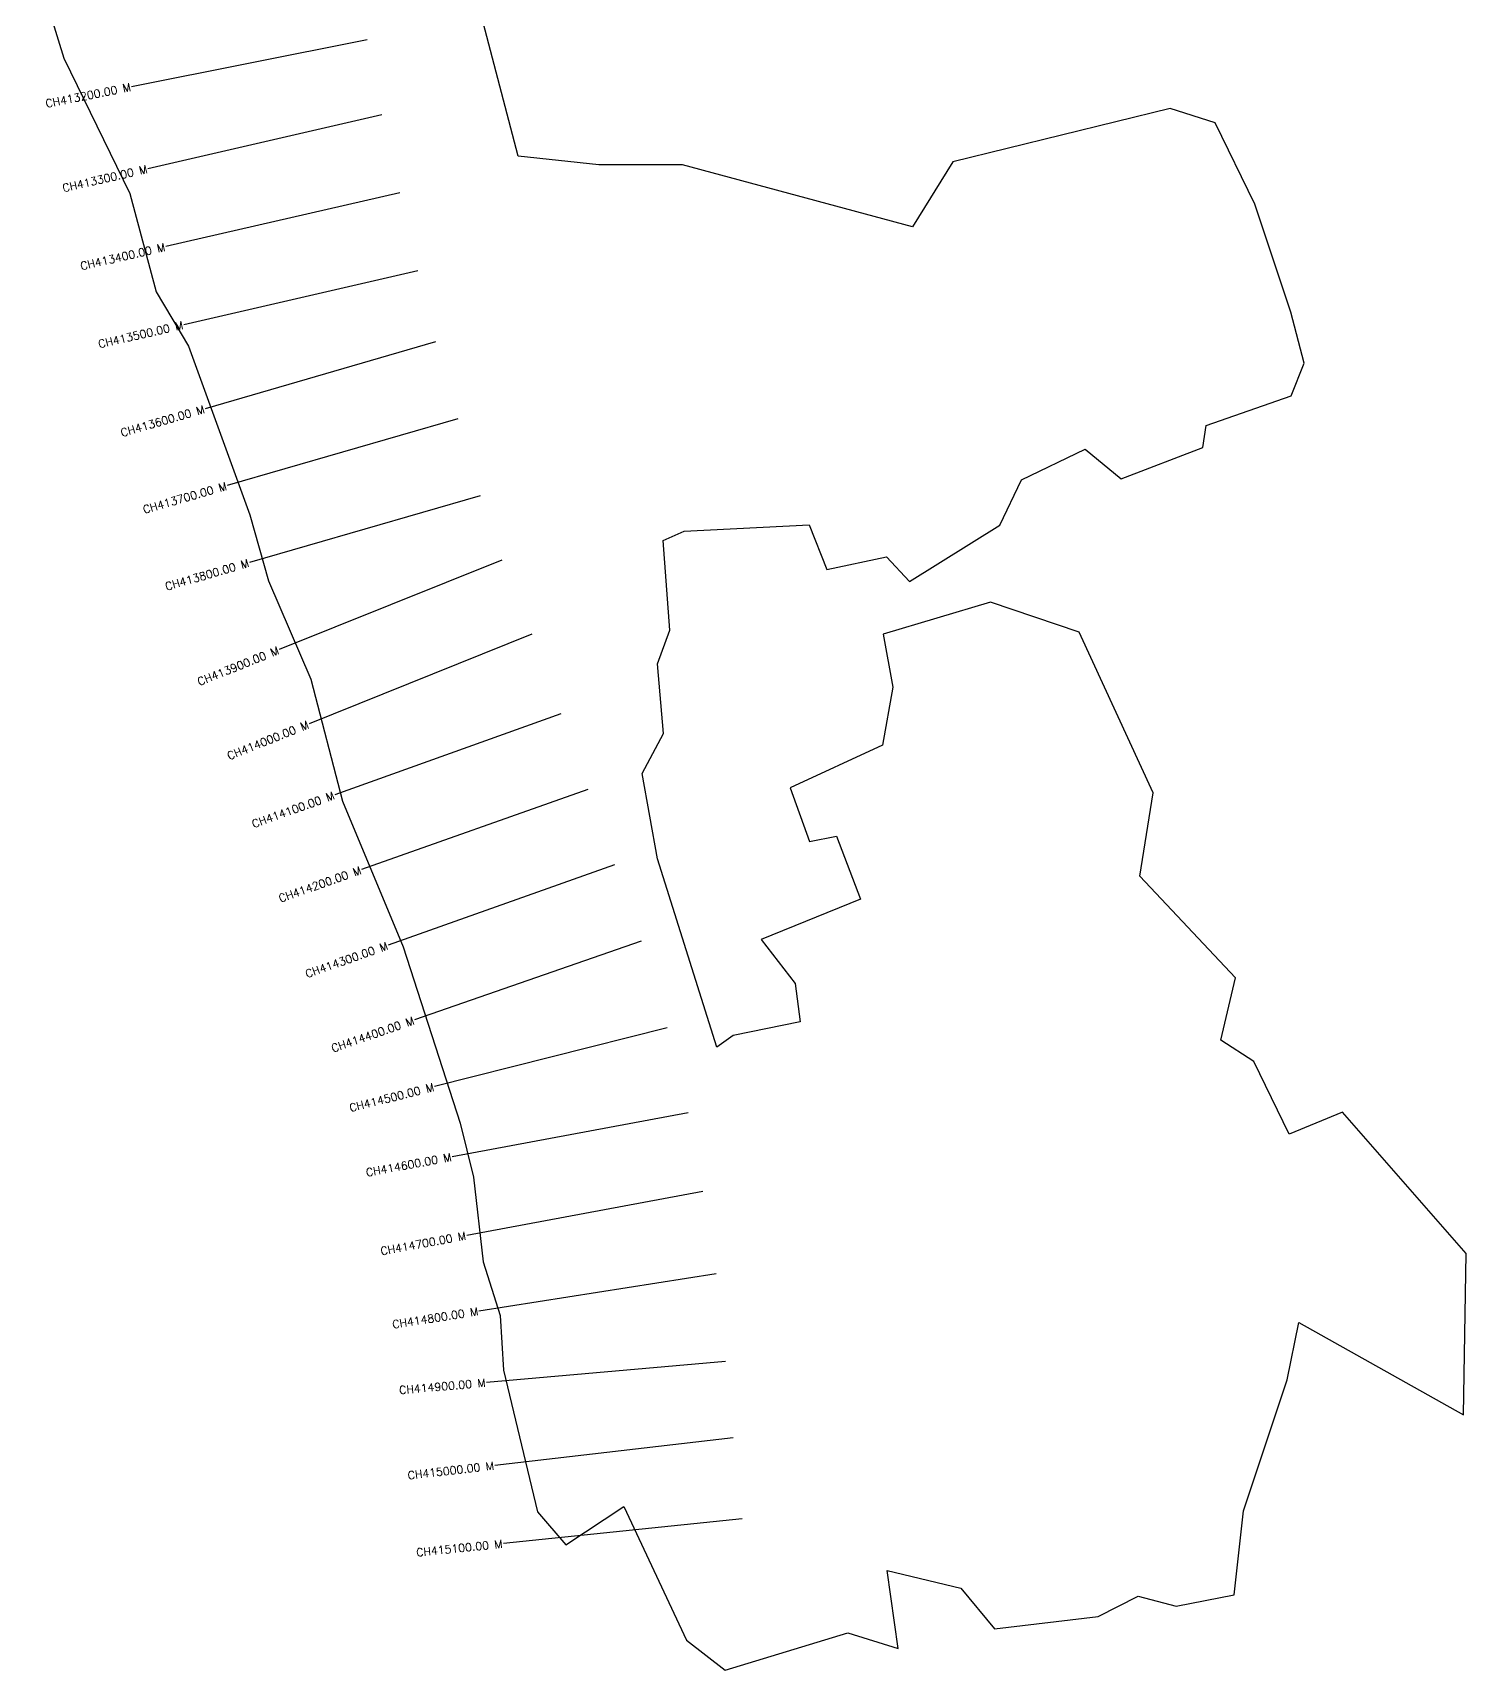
# Model space of a CAD drawing. Header units: metres. Extents: x 304953 to 308340, y 1934403 to 1939156.
# Drawn here: x 306548 to 308340, y 1934403 to 1936449 of the extents above; entities that cross this region are included whole.
import ezdxf
from ezdxf.enums import TextEntityAlignment as Align

# ---------------------------------------------------------------- set-up
doc = ezdxf.new("R2010")
doc.units = ezdxf.units.M
doc.layers.add('CS', color=134, linetype='Continuous')
doc.layers.add('CSMark', color=6, linetype='Continuous')
doc.styles.get("Standard").update_dxf_attribs({"font": 'simplex.shx'})

msp = doc.modelspace()

# ---------------------------------------------------------------- linework, layer by layer
at = {"color": 6, "flags": 128}
msp.add_lwpolyline([(306548.1, 1936543.2), (306587, 1936417.5), (306669.6, 1936248.3), (306702.4, 1936125.5), (306742.7, 1936057.7), (306819.6, 1935847), (306842.9, 1935764.6), (306895.6, 1935641.6), (306935.1, 1935489.2), (307011.2, 1935307.1), (307082.3, 1935087.1), (307098.9, 1935019.6), (307111, 1934913.7), (307132.2, 1934846.6), (307136.6, 1934778.3), (307178.9, 1934601.3), (307214.4, 1934559.9), (307287, 1934607.9), (307365.4, 1934441), (307413.6, 1934403.3), (307566.9, 1934450), (307629.9, 1934430.4), (307616.1, 1934528.1), (307708.2, 1934505.9), (307750.2, 1934455), (307879.9, 1934470.5), (307929.6, 1934496), (307977.1, 1934483.2), (308049.7, 1934497.7), (308061.3, 1934602.4), (308115.8, 1934766.3), (308130.7, 1934837.8), (308336.2, 1934722.3), (308339.7, 1934924), (308184.9, 1935100.7), (308118.4, 1935073), (308074.3, 1935163.8), (308033.2, 1935190.7), (308051.4, 1935268.6), (307931.8, 1935395.7), (307948.3, 1935499.7), (307856.1, 1935700.6), (307745.3, 1935737.8), (307610.9, 1935698.1), (307623.2, 1935631.8), (307610.2, 1935559.3), (307494.7, 1935506), (307518.9, 1935438.9), (307552.6, 1935445.4), (307582.5, 1935366.6), (307458.7, 1935316.4), (307501, 1935261.4), (307507.1, 1935213.6), (307423.6, 1935196.3), (307403.2, 1935181.7), (307328.9, 1935417.1), (307309.7, 1935524), (307336.4, 1935573.8), (307329, 1935660.7), (307344.3, 1935702.8), (307336.2, 1935814.9), (307362.4, 1935826.4), (307518.3, 1935834.7), (307540.5, 1935778.9), (307615.2, 1935794.6), (307643.7, 1935763.9), (307756.6, 1935834), (307784, 1935890.9), (307863.3, 1935929.1), (307908.3, 1935891.9), (308010.6, 1935931.2), (308014.6, 1935958.6), (308121.1, 1935995.8), (308137.3, 1936036.3), (308120.5, 1936100.2), (308075.5, 1936235.3), (308025.8, 1936336.9), (307969.7, 1936354.6), (307697.9, 1936288.2), (307647.5, 1936206.8), (307360, 1936284.3), (307255.7, 1936284.3), (307155, 1936295), (307102, 1936497.7)], dxfattribs=at)
at = {"layer": 'CS'}
for p, q in [((306965.9, 1936440.5), (306671.6, 1936381.9)), ((306984.5, 1936346.7), (306692.1, 1936279.5)), ((307006.9, 1936249.3), (306714.5, 1936182.1)), ((307029.3, 1936151.8), (306736.9, 1936084.6)), ((307051.6, 1936063), (306763.5, 1935979.6)), ((307079.4, 1935966.9), (306791.2, 1935883.6)), ((307107.2, 1935870.8), (306819, 1935787.5)), ((307134.5, 1935790.5), (306856.1, 1935678.7)), ((307171.7, 1935697.7), (306893.4, 1935585.9)), ((307208, 1935598.5), (306925.6, 1935497.2)), ((307241.9, 1935503.8), (306959.1, 1935403.7)), ((307275.3, 1935409.5), (306992.5, 1935309.4)), ((307308.6, 1935314.2), (307025.1, 1935215.9)), ((307341.1, 1935206.2), (307050.3, 1935132.6)), ((307367.3, 1935099.7), (307072.3, 1935045)), ((307385.5, 1935001.4), (307090.5, 1934946.7)), ((307402.1, 1934898.5), (307105.7, 1934852.2)), ((307414, 1934789), (307115.1, 1934762.8)), ((307423.6, 1934693.6), (307125.5, 1934659.2)), ((307434.7, 1934592.4), (307136.3, 1934561.6))]:
    msp.add_line(p, q, dxfattribs=at)

# ---------------------------------------------------------------- texts
at = {"layer": 'CSMark'}
for s, rotation, p in [('CH413200.00 M', 11.2488, (306670.6, 1936381.7)), ('CH413300.00 M', 12.9457, (306691.1, 1936279.3)), ('CH413400.00 M', 12.9457, (306713.5, 1936181.8)), ('CH413500.00 M', 12.9457, (306735.9, 1936084.4)), ('CH413600.00 M', 16.1324, (306762.5, 1935979.3)), ('CH413700.00 M', 16.1324, (306790.3, 1935883.3)), ('CH413800.00 M', 16.1324, (306818.1, 1935787.2)), ('CH413900.00 M', 21.8914, (306855.2, 1935678.3)), ('CH414000.00 M', 21.8914, (306892.4, 1935585.5)), ('CH414100.00 M', 19.7313, (306924.6, 1935496.9)), ('CH414200.00 M', 19.4789, (306958.2, 1935403.4)), ('CH414300.00 M', 19.4789, (306991.5, 1935309.1)), ('CH414400.00 M', 19.1445, (307024.2, 1935215.5)), ('CH414500.00 M', 14.2136, (307049.3, 1935132.3)), ('CH414600.00 M', 10.4978, (307071.3, 1935044.8)), ('CH414700.00 M', 10.4978, (307089.5, 1934946.5)), ('CH414800.00 M', 8.8736, (307104.8, 1934852)), ('CH414900.00 M', 5.0088, (307114.1, 1934762.7)), ('CH415000.00 M', 6.5828, (307124.5, 1934659.1)), ('CH415100.00 M', 5.8939, (307135.3, 1934561.5))]:
    msp.add_text(s, height=10, rotation=rotation, dxfattribs=at).set_placement(p, align=Align.MIDDLE_RIGHT)

doc.saveas('drawing.dxf')
